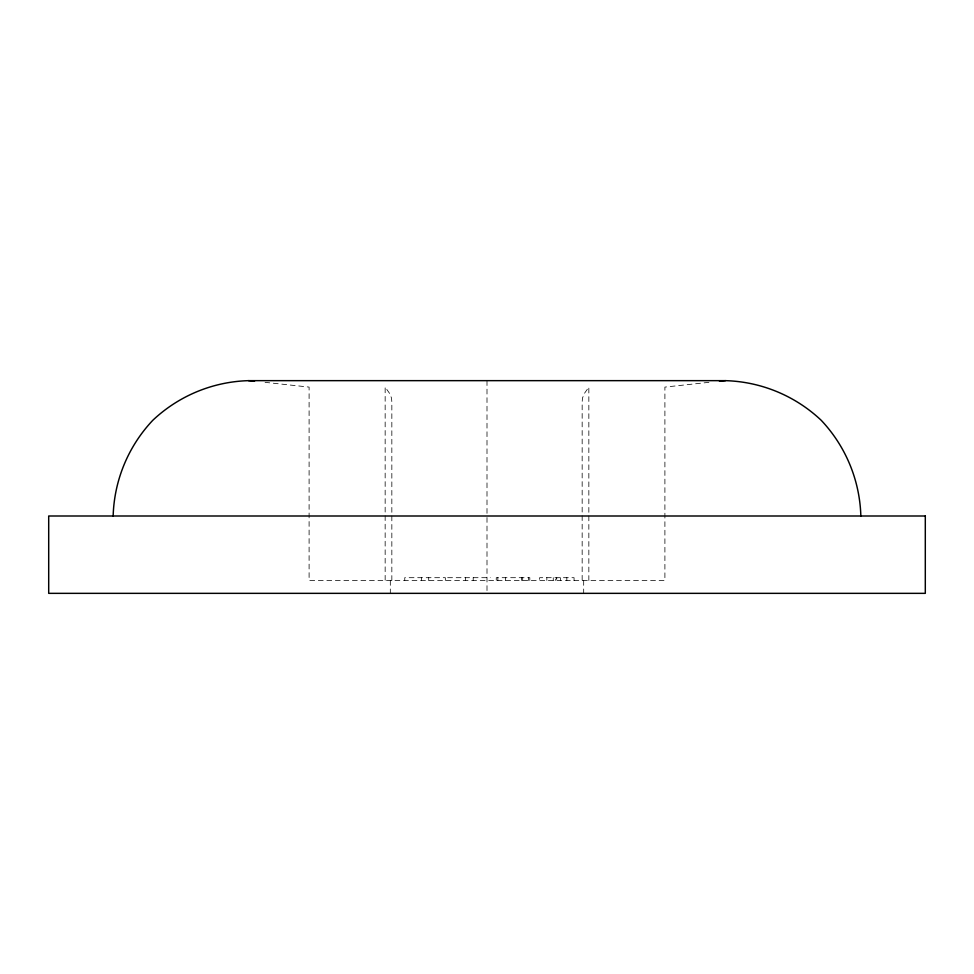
<?xml version="1.0" encoding="UTF-8"?>
<svg xmlns="http://www.w3.org/2000/svg" width="974" height="974" viewBox="0 0 974 974"><rect width="100%" height="100%" fill="white"/><g stroke="black" fill="none" stroke-linecap="round" stroke-linejoin="round"><path stroke-width="0.73" stroke-dasharray="4.87 3.65" d="M555.18 580.455L556.751 577.692L556.751 580.455M708.938 382.332L664.901 387.092L664.901 580.455L309.099 580.455L309.099 387.092L265.062 382.332M447.65 577.692L490.263 577.692M588.844 580.455L588.844 387.092L584.741 392.948L582.489 397.952L582.16 401.97L582.16 580.455M583.682 580.455L583.682 593.349M574.063 580.455L574.063 577.692L539.608 577.692L539.608 580.455M566.831 577.692L566.831 580.455M560.415 577.692L560.415 580.455M553.256 577.692L553.256 580.455M546.84 577.692L546.84 580.455M529.807 580.455L529.807 577.692L496.253 577.692L496.253 580.455M528.565 577.692L528.565 580.455M522.685 577.692L522.685 580.455M521.443 577.692L521.443 580.455M505.445 577.692L505.445 580.455M497.848 577.692L497.848 580.455M487 380.651L487 514.479M487 517.523L487 593.349M473.194 577.692L473.194 580.455M465.462 577.692L465.462 580.455M445.337 580.455L445.337 577.692L404.758 577.692L404.758 580.455M428.706 577.692L428.706 580.455M421.474 577.692L421.474 580.455M391.84 580.455L391.84 401.97L391.511 397.952L389.259 392.948L385.156 387.092L385.156 580.455M390.318 580.455L390.318 593.349"/><path stroke-width="1.46" d="M113.154 516.001C114.189 480.292 128.276 446.275 152.796 420.293C178.778 395.773 212.807 381.686 248.516 380.651L725.484 380.651C761.193 381.686 795.222 395.773 821.204 420.293C845.724 446.275 859.811 480.292 860.846 516.001M719.469 381.26L725.484 380.651M248.516 380.651L254.531 381.26M925.3 516.001L48.7 516.001L48.7 593.349L925.3 593.349L925.3 516.001"/></g></svg>
